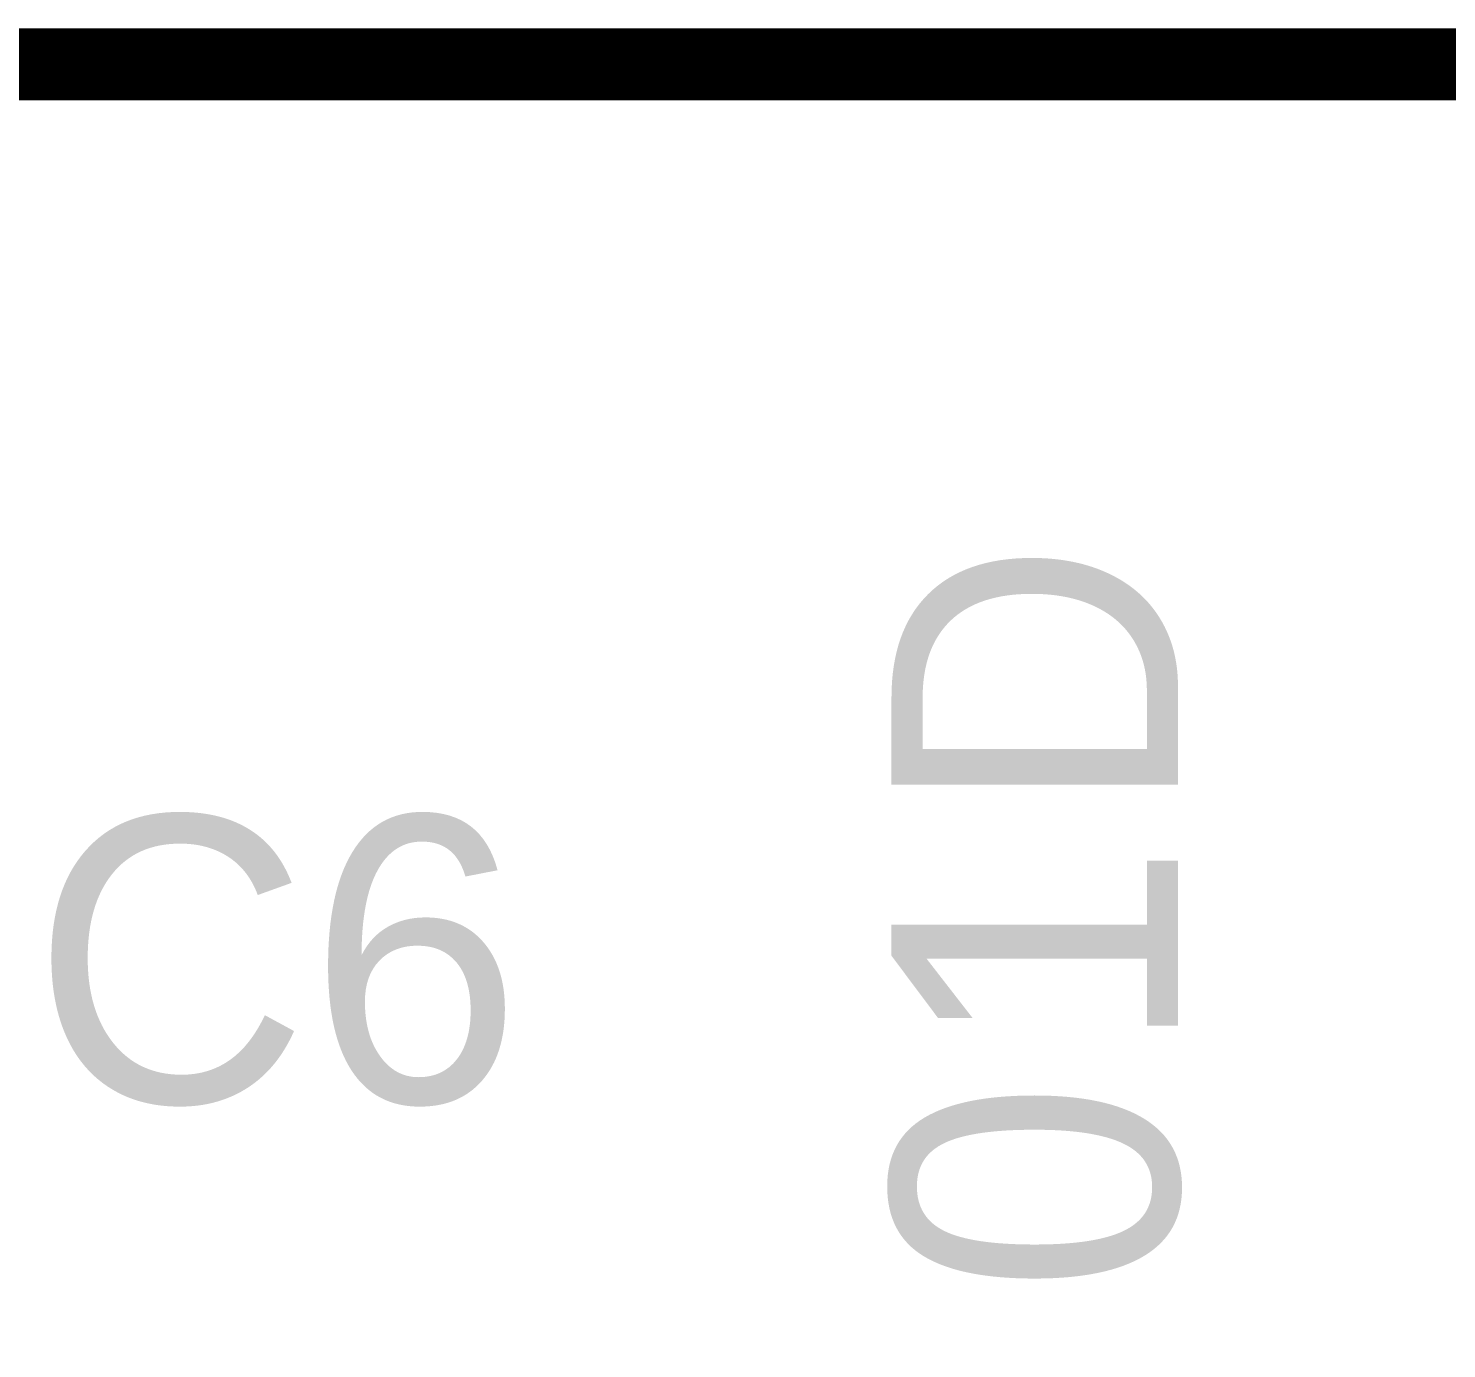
# Model space of a CAD drawing. Header units: inches. Extents: x 0 to 569, y 0 to 432.
# Drawn here: x 162.31 to 168.2, y 174.99 to 180.48 of the extents above; entities that cross this region are included whole.
import ezdxf

# ---------------------------------------------------------------- set-up
doc = ezdxf.new("R2010")
doc.units = ezdxf.units.IN
doc.layers.add('Sheet', color=255, linetype='Continuous')

msp = doc.modelspace()

# ---------------------------------------------------------------- linework, layer by layer
at = {"layer": 'Sheet'}
msp.add_lwpolyline([(177.8, 172.715, 0.2997, 0.2997, 0), (177.8, 180.3301, 0.2997, 0.2997, 0), (160.0274, 180.3301, 0.2997, 0.2997, 0), (149.8699, 180.3301, 0.2997, 0.2997, 0), (149.8699, 175.2575, 0.2997, 0.2997, 0)], format="xyseb", dxfattribs=at)

# ---------------------------------------------------------------- texts
for s, p in [('D', (167.0844, 177.2047)), ('1', (167.0844, 176.2125)), ('0', (167.0844, 175.2203))]:
    msp.add_text(s, height=1.1906, rotation=90, dxfattribs=at).set_placement(p)
msp.add_text('C6', height=1.19063, dxfattribs=at).set_placement((162.3219, 176.0141))

doc.saveas('drawing.dxf')
